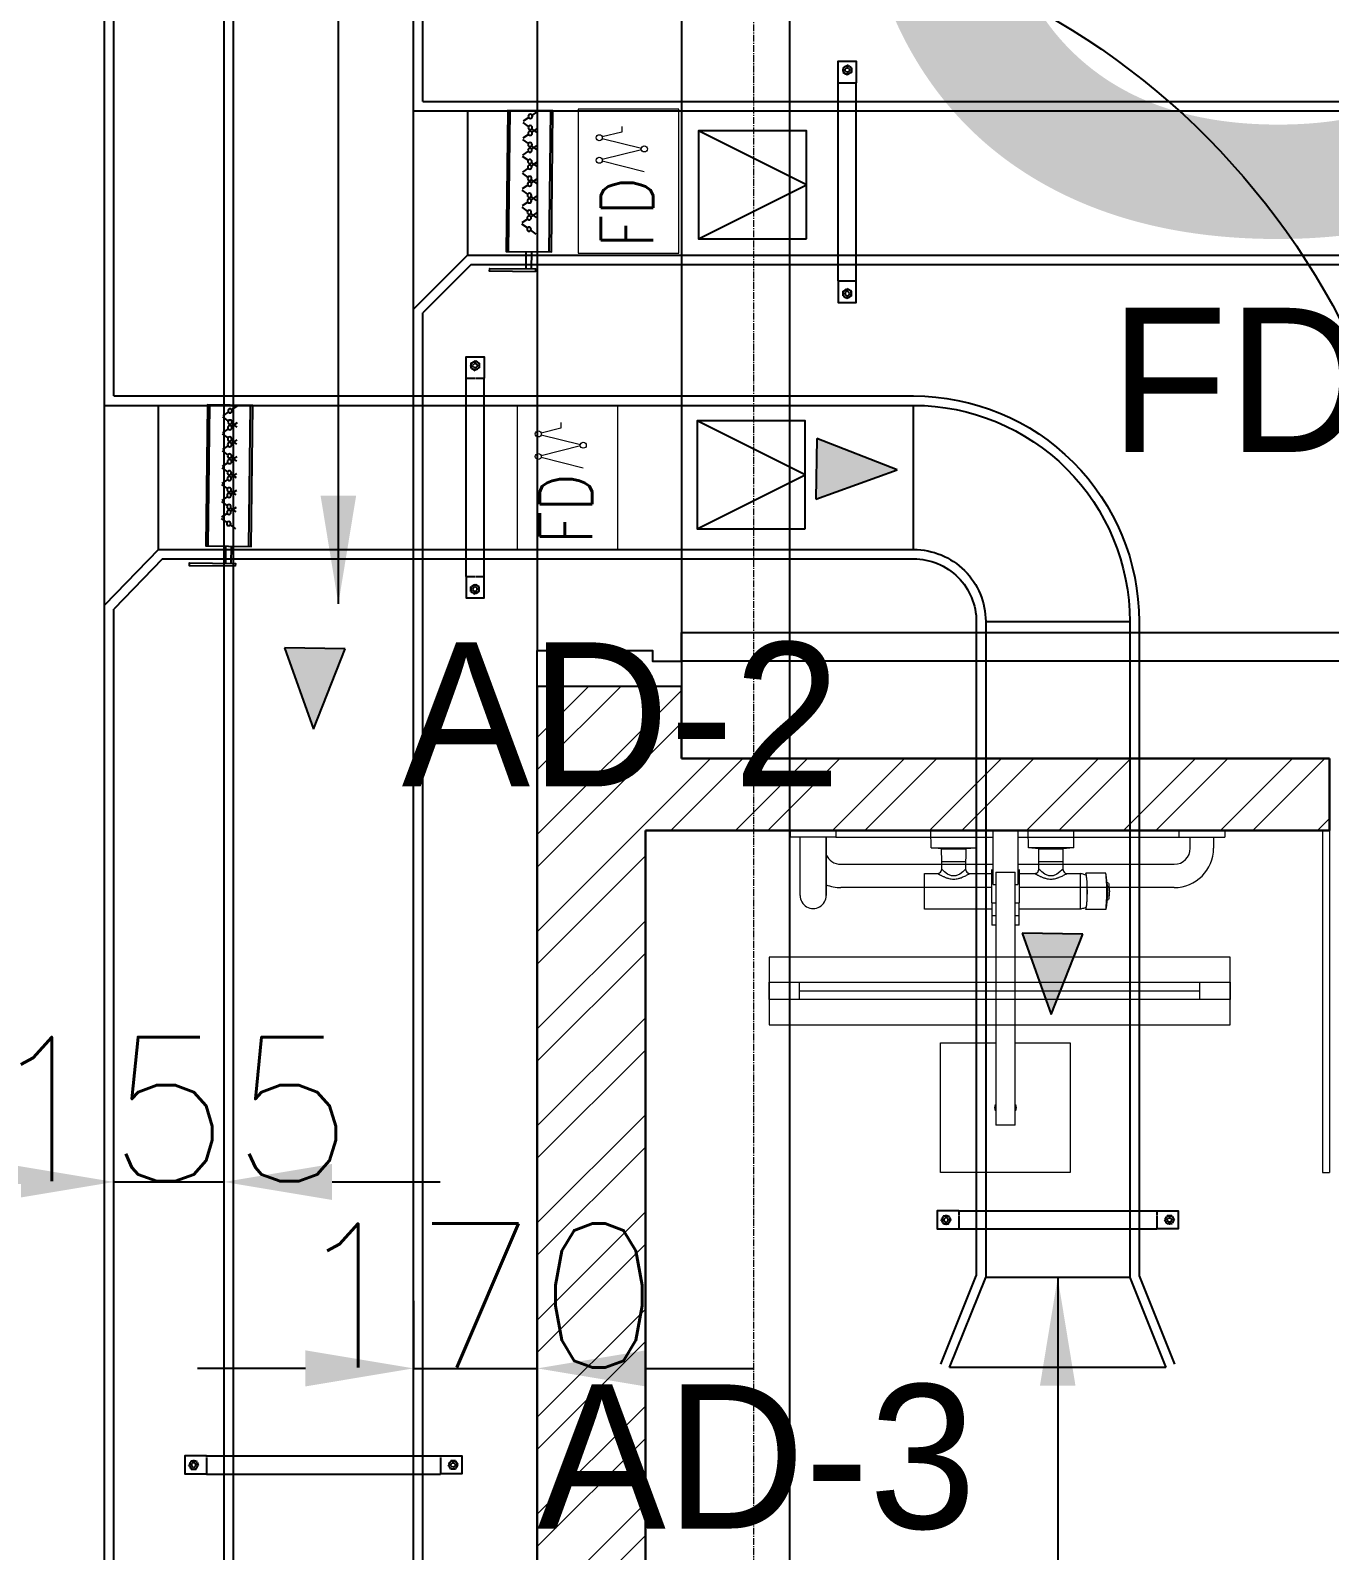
# Model space of a CAD drawing. Header units: millimetres. Extents: x -9226 to 166212, y -13 to 97274.
# Drawn here: x 38946 to 40750, y 63981 to 66090 of the extents above; entities that cross this region are included whole.
import ezdxf
from ezdxf.enums import TextEntityAlignment as Align

# ---------------------------------------------------------------- set-up
doc = ezdxf.new("R2010")
doc.units = ezdxf.units.MM
doc.linetypes.add('23491-A-XR-GRID$0$23288-XR-Unit GRIDS$0$CENTER2', pattern=[28.575, 19.05, -3.175, 3.175, -3.175])
doc.linetypes.add('HIDDEN', pattern=[9.525, 6.35, -3.175])
doc.layers.get('0').update_dxf_attribs({"color": 8})
doc.layers.get('Defpoints').update_dxf_attribs({"color": 8})
for name, color, linetype in [('-EAD', 30, 'Continuous'), ('1.INS', 8, 'Continuous'), ('1.support 2', 7, 'Continuous'), ('23491-GN-XR-PLOT LIMIT$0$RETAIL', 8, 'Continuous'), ('23491-XR-AR-2ND FLOOR PLAN$0$23491-XR-AR-TYP-FLOOR$0$A-ELC-DP', 8, 'Continuous'), ('23491-XR-AR-2ND FLOOR PLAN$0$23491-XR-AR-TYP-FLOOR$0$A-ELC-DP @ 2000', 8, 'Continuous'), ('DIM2', 7, 'Continuous'), ('EAD', 30, 'Continuous'), ('ETA-AC-SUPPORT', 25, 'Continuous'), ('FAD', 3, 'Continuous'), ('IZ-AC-VCD', 4, 'Continuous'), ('LETER LINE', 7, 'Continuous'), ('VCD SHE', 7, 'Continuous')]:
    doc.layers.add(name, color=color, linetype=linetype)
for name, color, linetype, lineweight in [('1.XREF', 8, 'Continuous', 9), ('23491-A-XR-GRID$0$G-ANNO-GRID', 8, '23491-A-XR-GRID$0$23288-XR-Unit GRIDS$0$CENTER2', 0), ('23491-XR-AR-2ND FLOOR PLAN$0$23491-XR-AR-2ND FLOOR PLAN$0$A-WALL', 8, 'Continuous', 30), ('23491-XR-AR-2ND FLOOR PLAN$0$23491-XR-AR-TYP-FLOOR$0$A-Glaz-Sill', 8, 'Continuous', 5), ('23491-XR-AR-2ND FLOOR PLAN$0$A-FIXT-TOIT-PLAN', 8, 'Continuous', 20), ('23491-XR-AR-2ND FLOOR PLAN$0$A-WALL', 8, 'Continuous', 30), ('23491-XR-AR-2ND FLOOR PLAN$0$A-WALL-CAVI', 8, 'Continuous', 15), ('23491-XR-AR-2ND FLOOR PLAN$0$A-WALL-PATT', 8, 'Continuous', 5), ('23491-XR-AR-2ND FLOOR PLAN$0$Zone-6_30May22$0$TYP$0$2B+G+19+R Typical Floor$0$A-DOOR', 8, 'Continuous', 25), ('A-ANNO-DIMS', 8, 'Continuous', 9), ('HVAC-VOL-SPD-S01-M-01-0400 R-01$0$HVAC-VOL-SPD-S01-M-01-0400 R-01$0$000-VL-M-FD', 20, 'Continuous', 20)]:
    doc.layers.add(name, color=color, linetype=linetype, lineweight=lineweight)
doc.styles.add('23491-XR-AR-2ND FLOOR PLAN$0$23491-XR-AR-TYP-FLOOR$0$SDC-TEXT-ARB', font='sdc-arb.shx')
doc.styles.add('HVAC-VOL-SPD-S01-M-01-0400 R-01$0$HVAC-VOL-SPD-S01-M-01-0400 R-01$0$ROMANS', font='romans.shx', dxfattribs={"width": 0.75})
doc.styles.add('ROMANS', font='isocp.shx', dxfattribs={"width": 0.8})
doc.styles.add('SDC-TEXT-ARB', font='sdc-arb.shx', dxfattribs={"height": 0.5})
doc.styles.get("Standard").update_dxf_attribs({"font": 'romans.shx', "height": 200})
doc.dimstyles.new('ISO-25', dxfattribs={"dimtxt": 200, "dimasz": 150, "dimexe": 1.25, "dimexo": 0.625, "dimgap": 1, "dimtad": 1, "dimtoh": 1, "dimdec": 0, "dimrnd": 5, "dimtxsty": 'Standard', "dimcen": 2.5, "dimclrd": 256, "dimclre": 256, "dimclrt": 7, "dimadec": 0, "dimazin": 0, "dimtfac": 1, "dimtdec": 0, "dimtix": 1, "dimtmove": 2, "dimatfit": 3, "dimfxl": 1, "dimarcsym": 1})
doc.dimstyles.new('JSE', dxfattribs={"dimtxt": 50, "dimasz": 150, "dimexe": 0.18, "dimexo": 0.0625, "dimgap": 50, "dimtad": 0, "dimdec": 0, "dimrnd": 5, "dimzin": 0, "dimdsep": 46, "dimtxsty": 'ROMANS', "dimcen": 0.09, "dimclrd": 7, "dimclre": 7, "dimclrt": 7, "dimadec": 0, "dimazin": 0, "dimtfac": 1, "dimtdec": 0, "dimtofl": 0, "dimtmove": 0, "dimatfit": 3, "dimfxl": 1, "dimtolj": 1, "dimtzin": 0, "dimarcsym": 1})

# ---------------------------------------------------------------- blocks, each defined once
blk = doc.blocks.new('*U536')
at = {"layer": '23491-XR-AR-2ND FLOOR PLAN$0$Zone-6_30May22$0$TYP$0$2B+G+19+R Typical Floor$0$A-DOOR', "color": 8}
for p, q in [((1.065, 0), (0.035, 0)), ((1.05, -0.2), (0.05, -0.2))]:
    blk.add_line(p, q, dxfattribs=at)
blk.add_lwpolyline([(0.075, 0), (0.075, 1.0292), (0.035, 1.0292), (0.035, 0)], close=True, dxfattribs=at)
for points in [[(0.035, 0), (0, 0), (0, -0.2), (0.05, -0.2), (0.05, -0.04), (0.035, -0.04), (0.035, 0)], [(1.065, 0), (1.1, 0), (1.1, -0.2), (1.05, -0.2), (1.05, -0.04), (1.065, -0.04), (1.065, 0)]]:
    blk.add_lwpolyline(points, dxfattribs=at)
blk.add_arc((0.035, 0), 1.03, 0, 87.7744, dxfattribs=at)
blk = doc.blocks.new('*U722')
at = {"layer": '23491-XR-AR-2ND FLOOR PLAN$0$23491-XR-AR-TYP-FLOOR$0$A-ELC-DP @ 2000', "color": 8, "lineweight": 25, "insert": (129.2, 99.7), "char_height": 1442.988, "attachment_point": 1, "style": '23491-XR-AR-2ND FLOOR PLAN$0$23491-XR-AR-TYP-FLOOR$0$SDC-TEXT-ARB'}
blk.add_mtext_dynamic_manual_height_columns('{\\fArial|b0|i0|c0|p34;ONU}', width=1442.988, gutter_width=7214.9, heights=[0], dxfattribs=at)
blk = doc.blocks.new('23491-XR-AR-2ND FLOOR PLAN$0$23491-XR-AR-TYP-FLOOR$0$A$C81039be2')
at = {"layer": '23491-XR-AR-2ND FLOOR PLAN$0$23491-XR-AR-TYP-FLOOR$0$A-ELC-DP'}
blk.add_blockref('*U722', (0, 0), dxfattribs=at)
blk = doc.blocks.new('23491-XR-AR-2ND FLOOR PLAN$0$23261-XR-AR-TO-A-FF$0$AAA')
at = {"color": 8, "linetype": 'ByBlock'}
for p, q in [((19517.5, 6924.5), (19697.5, 6924.5)), ((19517.5, 6744.5), (19517.5, 6924.5)), ((19697.5, 6924.5), (19697.5, 6744.5)), ((19594, 6858.6), (19594, 6777.6)), ((19594, 6858.6), (19621, 6858.6)), ((19621, 6777.6), (19621, 6858.6)), ((19594, 6777.6), (19594, 6507.6)), ((19621, 6507.6), (19621, 6777.6)), ((19594, 6744.5), (19517.5, 6744.5)), ((19697.5, 6744.5), (19621, 6744.5)), ((19588.6, 6581.5), (19588.6, 6568.4)), ((19588.6, 6581.5), (19594, 6581.5)), ((19621, 6581.5), (19626.4, 6581.5)), ((19626.4, 6568.4), (19626.4, 6581.5)), ((19588.6, 6568.4), (19588.6, 6550.4)), ((19588.6, 6568.4), (19594, 6568.4)), ((19621, 6568.4), (19626.4, 6568.4)), ((19626.4, 6550.4), (19626.4, 6568.4)), ((19594, 6550.4), (19588.6, 6550.4)), ((19588.6, 6504), (19588.6, 6550.4)), ((19626.4, 6550.4), (19621, 6550.4)), ((19626.4, 6550.4), (19626.4, 6504)), ((19856.5, 6459), (19856.5, 6540)), ((19856.5, 6540), (19856.5, 6459)), ((19892.7, 6540), (19892.7, 6459)), ((19892.7, 6540), (19892.7, 6459)), ((19373.4, 6529.2), (19588.6, 6529.2)), ((19594, 6524.8), (19590.4, 6524.8)), ((19590.4, 6450), (19590.4, 6524.8)), ((19624.6, 6524.8), (19621, 6524.8)), ((19624.6, 6524.8), (19624.6, 6450)), ((19626.4, 6529.2), (19836, 6529.2)), ((19588.6, 6509.4), (19564.1, 6509.4)), ((19567, 6509.4), (19566.4, 6509.4)), ((19621, 6507.6), (19594, 6507.6)), ((19590.4, 6496.8), (19373.4, 6496.8)), ((19836, 6496.8), (19624.6, 6496.8)), ((19303.2, 6450), (19303.2, 6459)), ((19590.4, 6459), (19303.2, 6459)), ((19318.5, 6459), (19318.5, 6474.3)), ((19350.9, 6474.3), (19350.9, 6459)), ((19366.2, 6459), (19366.2, 6450)), ((19843.2, 6459), (19624.6, 6459)), ((19648, 6450), (19648.2, 6474.2)), ((19843.2, 6450), (19843.2, 6459)), ((19843.2, 6459), (19856.5, 6459)), ((19843.2, 6450), (19843.2, 6459)), ((19843.2, 6459), (19906.2, 6459)), ((19892.7, 6459), (19906.2, 6459)), ((19906.2, 6459), (19906.2, 6450)), ((19906.2, 6459), (19906.2, 6450)), ((19590.4, 6450), (19624.6, 6450)), ((19906.2, 6450), (19843.2, 6450)), ((19906.2, 6450), (19843.2, 6450))]:
    blk.add_line(p, q, dxfattribs=at)
at = {"color": 8, "linetype": 'ByBlock', "flags": 128}
for points in [[(19466.5, 6545.7), (19465.5, 6545.6), (19464.5, 6545.5)], [(19466.3, 6544.5), (19466.3, 6544.5), (19466.3, 6545), (19467.9, 6557.1), (19468, 6558.5), (19468.1, 6559.4), (19496, 6559.4)], [(19504, 6558.7), (19502.6, 6558.5), (19501.3, 6558.2), (19499.9, 6557.9), (19498.6, 6557.5), (19497.3, 6557), (19496.1, 6556.6), (19496, 6556.5), (19496, 6559.4), (19495, 6556), (19494.3, 6546.8), (19494, 6534.2), (19494.3, 6521.6), (19495, 6512.3), (19496, 6509)], [(19527.8, 6503.6), (19527.6, 6505.1), (19527, 6506.5), (19526.1, 6507.7), (19524.9, 6508.6), (19522.6, 6509.4), (19522, 6509.4), (19504, 6509.4), (19504, 6558.9), (19588.6, 6558.9)], [(19626.4, 6558.9), (19720, 6558.9), (19720, 6509.4), (19702, 6509.4), (19701.3, 6509.4), (19699, 6508.6), (19697.8, 6507.7), (19696.9, 6506.5), (19696.3, 6505.1), (19696.1, 6503.6)], [(19464.5, 6522.8), (19465.5, 6522.7), (19466.5, 6522.6)], [(19466.3, 6523.8), (19466.3, 6523.7), (19466.4, 6522.8), (19466.7, 6520.3), (19467.4, 6515), (19467.8, 6511.5), (19468, 6510.1), (19468.1, 6509), (19468.1, 6509), (19496, 6509), (19496, 6511.8), (19497.2, 6511.3), (19498.5, 6510.9), (19499.8, 6510.5), (19501.2, 6510.2), (19502.5, 6509.9), (19503.9, 6509.7), (19504, 6509.6)], [(19513, 6450), (19513.2, 6474.2), (19527.7, 6475.2), (19527.9, 6503.7), (19528.9, 6504.7), (19531.9, 6507.3), (19536, 6510.5), (19541.4, 6513), (19547.5, 6513), (19552.9, 6510.5), (19557.1, 6507.3), (19560, 6504.7), (19561.1, 6503.6), (19561.3, 6475.2), (19561.4, 6475.2), (19575.7, 6474.2), (19576, 6450)], [(19565.4, 6509.2), (19564, 6508.6), (19562.8, 6507.7), (19561.9, 6506.5), (19561.3, 6505.1), (19561.1, 6503.6)], [(19662.8, 6503.6), (19662.6, 6505.1), (19662, 6506.5), (19661.1, 6507.7), (19659.9, 6508.6), (19657.6, 6509.4), (19657, 6509.4), (19626.4, 6509.4)], [(19710.7, 6474.2), (19648.2, 6474.2), (19648.3, 6474.3), (19662.7, 6475.2), (19662.9, 6503.7), (19663.9, 6504.7), (19666.9, 6507.3), (19671, 6510.5), (19676.4, 6513), (19682.5, 6513), (19687.9, 6510.5), (19692.1, 6507.3), (19695, 6504.7), (19696.1, 6503.6), (19696.1, 6493.2), (19696.3, 6475.2), (19696.4, 6475.2), (19710.7, 6474.2), (19711, 6450)], [(19527.8, 6493.2), (19544.5, 6493.2), (19561.1, 6493.2)], [(19662.8, 6493.2), (19679.5, 6493.2), (19696.1, 6493.2)], [(19513.3, 6474.3), (19513.2, 6474.2), (19575.7, 6474.2)], [(19561, 6475.2), (19544.5, 6475.2), (19527.9, 6475.2)], [(19696.3, 6475.2), (19679.5, 6475.2), (19662.7, 6475.2)]]:
    blk.add_lwpolyline(points, dxfattribs=at)
at = {"color": 8, "linetype": 'ByBlock'}
for centre, radius, start, end in [((19607.5, 6834.5), 15.1, 163.2751, 180), ((19607.5, 6834.5), 15.1, 0, 16.7249), ((19607.5, 6834.5), 15.1, 180, 196.7249), ((19607.5, 6834.5), 15.1, 343.2751, 0), ((19874.6, 6540), 18.1, 360, 180), ((19874.6, 6540), 18.1, 360, 180), ((19373.4, 6474.3), 54.9, 90, 180), ((19836, 6474.3), 54.9, 67.793, 90), ((19373.4, 6474.3), 22.5, 90, 180), ((19836, 6474.3), 22.5, 22.7572, 90)]:
    blk.add_arc(centre, radius, start, end, dxfattribs=at)
at = {"color": 8, "linetype": 'ByBlock', "extrusion": (0, 0, -1)}
for start_param, end_param in [(4.712389, 4.717081), (4.707697, 4.712389)]:
    blk.add_ellipse((19515.6, 6534.2), major_axis=(0, 52.4), ratio=0.998719, start_param=start_param, end_param=end_param, dxfattribs=at)
at = {"color": 8, "linetype": 'ByBlock'}
for points in [[(19463.3, 6534.4), (19463.3, 6535.3), (19463.4, 6537.2), (19463.6, 6540), (19464, 6542.8), (19464.3, 6544.6), (19464.5, 6545.5)], [(19464.5, 6522.8), (19464.3, 6523.7), (19464, 6525.6), (19463.6, 6528.3), (19463.4, 6531.1), (19463.3, 6533), (19463.3, 6533.9)], [(19465.7, 6527.2), (19465.7, 6527.4), (19465.7, 6527.6), (19465.7, 6527.8)], [(19466.7, 6534.2), (19466.7, 6530), (19466.9, 6521.5), (19467.7, 6513.2), (19468.1, 6509)]]:
    blk.add_open_spline(points, degree=3, dxfattribs=at)
for points, knots in [([(19466.4, 6545.2), (19466.2, 6544.4), (19465.9, 6542.7), (19465.5, 6540), (19465.3, 6537.1), (19465.2, 6535.1), (19465.2, 6534.2)], [0.0424045, 0.0424045, 0.0424045, 0.0424045, 0.25, 0.5, 0.75, 1, 1, 1, 1]), ([(19468.1, 6559.4), (19468, 6558.3), (19467.8, 6556.2), (19467.4, 6552), (19466.9, 6544.7), (19466.7, 6538.4), (19466.7, 6534.2)], [0, 0, 0, 0, 0.125, 0.25, 0.5, 1, 1, 1, 1]), ([(19496, 6511.8), (19495.7, 6512), (19495.4, 6513.2), (19495, 6516.2), (19494.8, 6518.3), (19494.7, 6520.1), (19494.6, 6522), (19494.5, 6524.7), (19494.4, 6528.5), (19494.3, 6532.4), (19494.3, 6535.6), (19494.3, 6538.4), (19494.4, 6541.6), (19494.5, 6545.1), (19494.7, 6548.3), (19494.9, 6551), (19495.1, 6553.3), (19495.5, 6555.6), (19495.8, 6556.4), (19496, 6556.5)], [-1, -1, -1, -1, -0.861111, -0.791667, -0.756944, -0.722222, -0.6875, -0.652778, -0.583333, -0.513889, -0.479167, -0.444444, -0.388889, -0.333333, -0.277778, -0.222222, -0.166667, -0.111111, 0, 0, 0, 0]), ([(19465.2, 6534.2), (19465.2, 6533.2), (19465.3, 6531.3), (19465.5, 6528.4), (19465.9, 6525.6), (19466.2, 6523.9), (19466.4, 6523.1)], [0, 0, 0, 0, 0.25, 0.5, 0.75, 0.9575954, 0.9575954, 0.9575954, 0.9575954]), ([(19534.1, 6515.4), (19533.3, 6515.1), (19531.5, 6514.3), (19528.8, 6513.1), (19526.7, 6512.1), (19524.8, 6511), (19523.4, 6510.3), (19522.5, 6509.8), (19521.9, 6509.5), (19521.9, 6509.4), (19522, 6509.4)], [0.6680269, 0.6680269, 0.6680269, 0.6680269, 0.7083333, 0.75, 0.7916667, 0.8333333, 0.875, 0.9166667, 0.9583333, 0.9999877, 0.9999877, 0.9999877, 0.9999877]), ([(19554.7, 6515.4), (19554.1, 6515.6), (19553, 6516), (19550.6, 6516.7), (19547.7, 6517.3), (19544.5, 6517.5), (19541.2, 6517.3), (19538.3, 6516.7), (19536, 6516), (19534.8, 6515.6), (19534.2, 6515.4)], [0.3333333, 0.3333333, 0.3333333, 0.3333333, 0.3611111, 0.3888889, 0.4444444, 0.5, 0.5555556, 0.6111111, 0.6388889, 0.6666667, 0.6666667, 0.6666667, 0.6666667]), ([(19567, 6509.4), (19567, 6509.4), (19566.9, 6509.5), (19566.4, 6509.8), (19565.8, 6510.1), (19565, 6510.5), (19564, 6511.1), (19562.9, 6511.7), (19561.5, 6512.4), (19560, 6513.2), (19558.3, 6513.9), (19556.5, 6514.7), (19555.4, 6515.2), (19554.8, 6515.4)], [0.0000145, 0.0000145, 0.0000145, 0.0000145, 0.0555556, 0.0833333, 0.1111111, 0.1388889, 0.1666667, 0.1944444, 0.2222222, 0.25, 0.2777778, 0.3055556, 0.3311596, 0.3311596, 0.3311596, 0.3311596]), ([(19669.1, 6515.4), (19668.3, 6515.1), (19666.5, 6514.3), (19663.8, 6513.1), (19661.7, 6512.1), (19659.8, 6511), (19658.4, 6510.3), (19657.5, 6509.8), (19656.9, 6509.5), (19656.9, 6509.4), (19657, 6509.4)], [0.6680252, 0.6680252, 0.6680252, 0.6680252, 0.7083333, 0.75, 0.7916667, 0.8333333, 0.875, 0.9166667, 0.9583333, 0.9999855, 0.9999855, 0.9999855, 0.9999855]), ([(19689.7, 6515.4), (19689.1, 6515.6), (19688, 6516), (19685.6, 6516.7), (19682.7, 6517.3), (19679.5, 6517.5), (19676.2, 6517.3), (19673.3, 6516.7), (19671, 6516), (19669.8, 6515.6), (19669.2, 6515.4)], [0.3333333, 0.3333333, 0.3333333, 0.3333333, 0.3611111, 0.3888889, 0.4444444, 0.5, 0.5555556, 0.6111111, 0.6388889, 0.6666667, 0.6666667, 0.6666667, 0.6666667]), ([(19702, 6509.4), (19702, 6509.4), (19701.9, 6509.5), (19701.4, 6509.8), (19700.8, 6510.1), (19700, 6510.5), (19699, 6511.1), (19697.9, 6511.7), (19696.5, 6512.4), (19695, 6513.2), (19693.3, 6513.9), (19691.5, 6514.7), (19690.4, 6515.2), (19689.8, 6515.4)], [0.0000123, 0.0000123, 0.0000123, 0.0000123, 0.0555556, 0.0833333, 0.1111111, 0.1388889, 0.1666667, 0.1944444, 0.2222222, 0.25, 0.2777778, 0.3055556, 0.3311561, 0.3311561, 0.3311561, 0.3311561])]:
    blk.add_open_spline(points, degree=3, knots=knots, dxfattribs=at)
blk = doc.blocks.new('23491-XR-AR-2ND FLOOR PLAN$0$23261-XR-AR-TO-A-FF$0$Slim Fr Drain Vitra')
at = {"color": 8}
for p, q in [((42, -12), (42, 12)), ((42, 0), (598, 0)), ((598, -12), (598, 12))]:
    blk.add_line(p, q, dxfattribs=at)
for points in [[(0, -47), (640, -47), (640, 47), (0, 47)], [(0, 12), (640, 12), (640, -12), (0, -12)]]:
    blk.add_lwpolyline(points, close=True, dxfattribs=at)
blk = doc.blocks.new('23491-GN-XR-PLOT LIMIT')
at = {"layer": '23491-GN-XR-PLOT LIMIT$0$RETAIL', "color": 8}
blk.add_lwpolyline([(48271.7, 23525.6), (50500, 25555.4), (50500, 80172.6), (48692.6, 81480), (5000, 81480), (5000, 71480), (40000, 71480), (40000, 32256.2, 0.000401), (5000, 26236.7), (5000, 16088.4, -0.000496)], format="xyb", close=True, dxfattribs=at)
blk = doc.blocks.new('23491-XR-AR-2ND FLOOR PLAN')
at = {"layer": '23491-XR-AR-2ND FLOOR PLAN$0$A-WALL-PATT'}
h = blk.add_hatch(dxfattribs=at)
h.set_pattern_fill('ANSI32', color=8, scale=10)
h.paths.add_polyline_path([(40650, 63730), (40650, 63079.4), (44475, 63080), (47200, 63080), (47200, 63280), (42400, 63280), (42400, 65080), (43000, 65080), (41550, 65080), (41550, 64980), (42250, 64980), (42250, 63280), (40750, 63280), (40750, 63830), (39800, 63830), (39800, 64980), (40750, 64980), (40750, 65080), (39850, 65080), (39850, 65180), (39650, 65180), (39650, 59080), (39849.9, 59080), (39850, 59430), (41348.6, 59430), (41348.6, 59180), (41549.7, 59180), (41549.7, 59280), (41448.6, 59280), (41448.6, 59530), (39750, 59530.1), (39750, 60930), (39800, 61080), (39800, 62130), (39750, 62230), (39750, 63730)])
at = {"layer": '23491-XR-AR-2ND FLOOR PLAN$0$23491-XR-AR-2ND FLOOR PLAN$0$A-WALL', "color": 8}
blk.add_line((39800, 64980), (39800, 63830), dxfattribs=at)
at = {"layer": '23491-XR-AR-2ND FLOOR PLAN$0$A-FIXT-TOIT-PLAN', "color": 8}
for p, q in [((40740, 64980), (40740, 64505.5)), ((40750, 64980), (40750, 64505.5)), ((40740, 64505.5), (40750, 64505.5))]:
    blk.add_line(p, q, dxfattribs=at)
at = {"layer": '23491-XR-AR-2ND FLOOR PLAN$0$A-WALL', "color": 8}
for p, q in [((39650, 65180), (39650, 63180)), ((39850, 65080), (39850, 65180)), ((40750, 65080), (39850, 65080)), ((40750, 64980), (40750, 65080)), ((39800, 64980), (40750, 64980))]:
    blk.add_line(p, q, dxfattribs=at)
at = {"layer": '23491-XR-AR-2ND FLOOR PLAN$0$23491-XR-AR-TYP-FLOOR$0$A-Glaz-Sill', "color": 8, "lineweight": 25, "xscale": -1, "rotation": 359.9773642804463}
blk.add_blockref('23491-XR-AR-2ND FLOOR PLAN$0$23491-XR-AR-TYP-FLOOR$0$A$C81039be2', (44550, 67163.1, 0), dxfattribs=at)
at = {"layer": '23491-XR-AR-2ND FLOOR PLAN$0$A-FIXT-TOIT-PLAN', "color": 8, "rotation": 180}
blk.add_blockref('23491-XR-AR-2ND FLOOR PLAN$0$23261-XR-AR-TO-A-FF$0$AAA', (59907.5, 71430), dxfattribs=at)
at = {"layer": '23491-XR-AR-2ND FLOOR PLAN$0$A-FIXT-TOIT-PLAN', "color": 8}
blk.add_blockref('23491-XR-AR-2ND FLOOR PLAN$0$23261-XR-AR-TO-A-FF$0$Slim Fr Drain Vitra', (39971.9, 64757.4), dxfattribs=at)
at = {"layer": '23491-XR-AR-2ND FLOOR PLAN$0$A-WALL-CAVI', "color": 8}
blk.add_blockref('23491-GN-XR-PLOT LIMIT', (0, 0), dxfattribs=at)
at = {"layer": '23491-XR-AR-2ND FLOOR PLAN$0$Zone-6_30May22$0$TYP$0$2B+G+19+R Typical Floor$0$A-DOOR', "color": 8, "xscale": -999.9999999999973, "yscale": 999.9999999999973, "zscale": 999.9999999999973, "rotation": 270}
blk.add_blockref('*U536', (39850, 65180), dxfattribs=at)
blk = doc.blocks.new('23491-A-XR-GRID')
at = {"layer": '23491-A-XR-GRID$0$G-ANNO-GRID', "color": 8, "ltscale": 0.5}
blk.add_line((39950, 96273.8), (39950, 35026.5), dxfattribs=at)
blk = doc.blocks.new('XREF')
at = {"layer": 'A-ANNO-DIMS', "color": 8}
blk.add_blockref('23491-XR-AR-2ND FLOOR PLAN', (0, 0), dxfattribs=at)
blk.add_blockref('23491-A-XR-GRID', (0, 0))
blk = doc.blocks.new('*U299')
at = {"layer": 'IZ-AC-VCD', "color": 5, "extrusion": (0, 0, -1)}
for p, q in [((41.5, 467.5), (41.5, 416.7)), ((58.5, 416.7), (58.5, 467.5))]:
    blk.add_line(p, q, dxfattribs=at)
at = {"layer": 'IZ-AC-VCD', "color": 5}
for p, q in [((-10, 416.7), (-10, 0)), ((110, 416.7), (110, 0))]:
    blk.add_line(p, q, dxfattribs=at)
for points in [[(29.2, 475.9), (165.1, 475.9), (165.1, 467.5), (29.2, 467.5)], [(-16.7, 0), (116.7, 0), (116.7, 416.7), (-16.7, 416.7)]]:
    blk.add_lwpolyline(points, close=True, dxfattribs=at)
at = {"layer": 'IZ-AC-VCD', "color": 7, "extrusion": (0, 0, -1)}
for points in [[(-28.6, 364.9), (-45.1, 353.4)], [(-28.6, 314.9), (-45.1, 303.4)], [(-54.9, 346.6), (-71.4, 335.1)], [(-54.9, 320.1), (-71.4, 331.5)], [(-28.6, 301.8), (-45.1, 313.2)], [(-54.9, 296.6), (-71.4, 285.1)], [(-54.9, 270.1), (-71.4, 281.5)], [(-28.6, 264.9), (-45.1, 253.4)], [(-28.6, 251.8), (-45.1, 263.2)], [(-54.9, 246.6), (-71.4, 235.1)], [(-54.9, 220.1), (-71.4, 231.5)], [(-28.6, 214.9), (-45.1, 203.4)], [(-28.6, 201.8), (-45.1, 213.2)], [(-54.9, 196.6), (-71.4, 185.1)], [(-54.9, 170.1), (-71.4, 181.5)], [(-28.6, 164.9), (-45.1, 153.4)], [(-28.6, 151.8), (-45.1, 163.2)], [(-54.9, 146.6), (-71.4, 135.1)], [(-28.6, 114.9), (-45.1, 103.4)], [(-28.6, 101.8), (-45.1, 113.2)], [(-54.9, 120.1), (-71.4, 131.5)], [(-54.9, 96.6), (-71.4, 85.1)], [(-28.6, 64.9), (-45.1, 53.4)], [(-28.6, 51.8), (-45.1, 63.2)], [(-54.9, 70.1), (-71.4, 81.5)], [(-54.9, 46.6), (-71.4, 35.1)], [(-28.6, 1.8), (-45.1, 13.2)], [(-54.9, 20.1), (-71.4, 31.5)]]:
    blk.add_lwpolyline(points, dxfattribs=at)
for centre in [(-50, 350), (-50, 316.7), (-50, 300), (-50, 266.7), (-50, 250), (-50, 216.7), (-50, 200), (-50, 166.7), (-50, 150), (-50, 116.7), (-50, 100), (-50, 66.7), (-50, 50), (-50, 16.7)]:
    blk.add_circle(centre, 6, dxfattribs=at)
blk = doc.blocks.new('*U542')
at = {"layer": 'IZ-AC-VCD', "color": 5, "extrusion": (0, 0, -1)}
for p, q in [((41.5, 467.5), (41.5, 416.7)), ((58.5, 416.7), (58.5, 467.5))]:
    blk.add_line(p, q, dxfattribs=at)
at = {"layer": 'IZ-AC-VCD', "color": 5}
for p, q in [((-10, 416.7), (-10, 0)), ((110, 416.7), (110, 0))]:
    blk.add_line(p, q, dxfattribs=at)
for points in [[(29.2, 475.9), (165.1, 475.9), (165.1, 467.5), (29.2, 467.5)], [(-16.7, 0), (116.7, 0), (116.7, 416.7), (-16.7, 416.7)]]:
    blk.add_lwpolyline(points, close=True, dxfattribs=at)
at = {"layer": 'IZ-AC-VCD', "color": 7, "extrusion": (0, 0, -1)}
for points in [[(-28.6, 364.9), (-45.1, 353.4)], [(-28.6, 314.9), (-45.1, 303.4)], [(-54.9, 346.6), (-71.4, 335.1)], [(-54.9, 320.1), (-71.4, 331.5)], [(-28.6, 301.8), (-45.1, 313.2)], [(-54.9, 296.6), (-71.4, 285.1)], [(-54.9, 270.1), (-71.4, 281.5)], [(-28.6, 264.9), (-45.1, 253.4)], [(-28.6, 251.8), (-45.1, 263.2)], [(-54.9, 246.6), (-71.4, 235.1)], [(-54.9, 220.1), (-71.4, 231.5)], [(-28.6, 214.9), (-45.1, 203.4)], [(-28.6, 201.8), (-45.1, 213.2)], [(-54.9, 196.6), (-71.4, 185.1)], [(-54.9, 170.1), (-71.4, 181.5)], [(-28.6, 164.9), (-45.1, 153.4)], [(-28.6, 151.8), (-45.1, 163.2)], [(-54.9, 146.6), (-71.4, 135.1)], [(-28.6, 114.9), (-45.1, 103.4)], [(-28.6, 101.8), (-45.1, 113.2)], [(-54.9, 120.1), (-71.4, 131.5)], [(-54.9, 96.6), (-71.4, 85.1)], [(-28.6, 64.9), (-45.1, 53.4)], [(-28.6, 51.8), (-45.1, 63.2)], [(-54.9, 70.1), (-71.4, 81.5)], [(-54.9, 46.6), (-71.4, 35.1)], [(-28.6, 1.8), (-45.1, 13.2)], [(-54.9, 20.1), (-71.4, 31.5)]]:
    blk.add_lwpolyline(points, dxfattribs=at)
for centre in [(-50, 350), (-50, 316.7), (-50, 300), (-50, 266.7), (-50, 250), (-50, 216.7), (-50, 200), (-50, 166.7), (-50, 150), (-50, 116.7), (-50, 100), (-50, 66.7), (-50, 50), (-50, 16.7)]:
    blk.add_circle(centre, 6, dxfattribs=at)
blk = doc.blocks.new('*U547')
at = {"layer": 'HVAC-VOL-SPD-S01-M-01-0400 R-01$0$HVAC-VOL-SPD-S01-M-01-0400 R-01$0$000-VL-M-FD'}
for p, q in [((228, 106.6), (213.4, 48.1)), ((243.7, 52.1), (230.1, 106.6)), ((259.3, 106.6), (245.7, 52.1)), ((268.2, 79.4), (261.3, 106.6)), ((276, 79.4), (268.2, 79.4))]:
    blk.add_line(p, q, dxfattribs=at)
blk.add_lwpolyline([(100, 140), (100, 0), (300, 0), (300, 140)], close=True, dxfattribs=at)
for centre in [(229, 110.7), (260.3, 110.7), (244.7, 48.1)]:
    blk.add_circle(centre, 4.17, dxfattribs=at)
at = {"layer": 'HVAC-VOL-SPD-S01-M-01-0400 R-01$0$HVAC-VOL-SPD-S01-M-01-0400 R-01$0$000-VL-M-FD', "style": 'HVAC-VOL-SPD-S01-M-01-0400 R-01$0$HVAC-VOL-SPD-S01-M-01-0400 R-01$0$ROMANS', "width": 0.8}
blk.add_text('FD', height=72.53, rotation=360, dxfattribs=at).set_placement((108.1, 72.2), align=Align.MIDDLE_LEFT)
blk = doc.blocks.new('HVAC-VOL-SPD-S01-M-01-0400 R-01$0$HVAC-VOL-SPD-S01-M-01-0400 R-01$0$A$C2F9C6816')
blk.add_hatch(color=256).paths.add_polyline_path([(-198.8, -78.6), (-398.8, -153.6), (-198.8, -228.6)])
for p, q in [((-198.8, -78.6), (-398.8, -153.6)), ((-198.8, -228.6), (-198.8, -78.6)), ((-398.8, -153.6), (-198.8, -228.6))]:
    blk.add_line(p, q)
blk = doc.blocks.new('t')
at = {"layer": 'ETA-AC-SUPPORT', "color": 7, "linetype": 'HIDDEN', "ltscale": 0.3, "extrusion": (2.40653e-07, 5.25136e-08, 1)}
for p, q in [((4429.3, -9484.4, 0), (4379.3, -9484.4, 0)), ((4392.9, -9513, 0), (4404.3, -9506.4, 0)), ((4392.9, -9526.2, 0), (4392.9, -9513, 0)), ((4415.8, -9513, 0), (4404.3, -9506.4, 0)), ((4415.8, -9526.2, 0), (4415.8, -9513, 0)), ((4392.9, -9526.2, 0), (4404.3, -9532.9, 0)), ((4415.8, -9526.2, 0), (4404.3, -9532.9, 0))]:
    blk.add_line(p, q, dxfattribs=at)
at = {"layer": 'ETA-AC-SUPPORT', "color": 7, "linetype": 'Continuous', "ltscale": 0.3, "extrusion": (2.40653e-07, 5.25136e-08, 1), "elevation": 0}
blk.add_lwpolyline([(4429.3, -9484.4), (4429.3, -9543.9), (4379.3, -9543.9), (4379.3, -9484.4)], dxfattribs=at)
at = {"layer": 'ETA-AC-SUPPORT', "color": 7, "linetype": 'HIDDEN', "ltscale": 0.3, "extrusion": (2.40653e-07, 5.25136e-08, 1)}
for radius in [11.5, 6]:
    blk.add_circle((4404.3, -9519.6, 0), radius, dxfattribs=at)
blk = doc.blocks.new('*U555')
at = {"layer": 'ETA-AC-SUPPORT', "color": 7, "linetype": 'Continuous', "ltscale": 0.3, "extrusion": (2.40653e-07, 5.25136e-08, 1)}
for p, q in [((4404.3, -9189.6, 0), (4404.3, -9514.1, 0)), ((4429.3, -9189.6, 0), (4429.3, -9514.1, 0))]:
    blk.add_line(p, q, dxfattribs=at)
at = {"color": 7, "linetype": 'Continuous', "xscale": -0.5, "yscale": 0.5, "zscale": 0.5, "rotation": 180}
blk.add_blockref('t', (2214.7, -13931.8, 0), dxfattribs=at)
at = {"color": 7, "linetype": 'Continuous', "xscale": 0.5, "yscale": 0.5, "zscale": 0.5}
blk.add_blockref('t', (2214.7, -4771.9, 0), dxfattribs=at)
blk = doc.blocks.new('*U549')
at = {"layer": 'ETA-AC-SUPPORT', "color": 7, "linetype": 'Continuous', "ltscale": 0.3, "extrusion": (2.40653e-07, 5.25136e-08, 1)}
for p, q in [((4404.3, -9239.6, 0), (4404.3, -9514.1, 0)), ((4429.3, -9239.6, 0), (4429.3, -9514.1, 0))]:
    blk.add_line(p, q, dxfattribs=at)
at = {"color": 7, "linetype": 'Continuous', "xscale": -0.5, "yscale": 0.5, "zscale": 0.5, "rotation": 180}
blk.add_blockref('t', (2214.7, -13981.8, 0), dxfattribs=at)
at = {"color": 7, "linetype": 'Continuous', "xscale": 0.5, "yscale": 0.5, "zscale": 0.5}
blk.add_blockref('t', (2214.7, -4771.9, 0), dxfattribs=at)
blk = doc.blocks.new('AD-01')
at = {"layer": 'VCD SHE'}
blk.add_lwpolyline([(62669, 57326.1), (62819, 57326.1), (62819, 57476.1), (62669, 57476.1)], close=True, dxfattribs=at)
blk.add_lwpolyline([(62669, 57476.1), (62744, 57326.1), (62819, 57476.1)], dxfattribs=at)
blk = doc.blocks.new('*D355')
at = {"layer": 'Defpoints', "color": 0, "transparency": 16777216}
for p in [(39062.3, 64492.4, 0.1), (39215.1, 64492.4, 0), (39215.1, 64492.4)]:
    blk.add_point(p, dxfattribs=at)
at = {"layer": 'VCD SHE', "lineweight": -2, "transparency": 16777216}
for p, q in [((38912.3, 64492.4), (38762.3, 64492.4)), ((39062.3, 64493), (39062.3, 64493.6)), ((39062.3, 64492.4), (39215.1, 64492.4)), ((39215.1, 64493), (39215.1, 64493.6)), ((39365.1, 64492.4), (39515.1, 64492.4))]:
    blk.add_line(p, q, dxfattribs=at)
at = {"layer": 'VCD SHE', "transparency": 16777216}
for points in [[(38912.3, 64517.4), (38912.3, 64467.4), (39062.3, 64492.4)], [(39365.1, 64517.4), (39365.1, 64467.4), (39215.1, 64492.4)]]:
    blk.add_solid(points, dxfattribs=at)
at = {"layer": 'VCD SHE', "color": 7, "transparency": 16777216, "insert": (39138.7, 64593.4), "char_height": 200, "attachment_point": 5}
blk.add_mtext('155', dxfattribs=at)
blk = doc.blocks.new('*D497')
at = {"layer": 'Defpoints', "color": 0, "transparency": 16777216}
for p in [(39478.1, 64328.2, 0), (39650, 64328.2), (39650, 64233.7)]:
    blk.add_point(p, dxfattribs=at)
at = {"layer": 'DIM2', "lineweight": -2, "transparency": 16777216}
for p, q in [((39478.1, 64327.5), (39478.1, 64232.4)), ((39650, 64327.5), (39650, 64232.4)), ((39328.1, 64233.7), (39178.1, 64233.7)), ((39478.1, 64233.7), (39650, 64233.7)), ((39800, 64233.7), (39950, 64233.7))]:
    blk.add_line(p, q, dxfattribs=at)
at = {"layer": 'DIM2', "transparency": 16777216}
for points in [[(39328.1, 64258.7), (39328.1, 64208.7), (39478.1, 64233.7)], [(39800, 64258.7), (39800, 64208.7), (39650, 64233.7)]]:
    blk.add_solid(points, dxfattribs=at)
at = {"layer": 'DIM2', "color": 7, "transparency": 16777216, "insert": (39564, 64334.7), "char_height": 200, "attachment_point": 5}
blk.add_mtext('170', dxfattribs=at)

msp = doc.modelspace()

# ---------------------------------------------------------------- block references
at = {"layer": '1.XREF'}
msp.add_blockref('XREF', (0, 0), dxfattribs=at)

# ---------------------------------------------------------------- next in the draw order: linework, layer by layer
at = {"layer": '1.INS'}
for points, elevation in [([(39062.3, 65583), (39062.3, 66124.1)], 0.1), ([(39491.1, 65991.6), (39491.1, 66119.6)], 0), ([(39491.1, 65991.6), (39566.1, 65991.6)], 0), ([(39532.1, 65991.6), (41991.4, 65991.6)], 0), ([(39558.4, 65765.6), (39491.1, 65698.2)], 0), ([(39558.4, 65765.6), (41722.5, 65765.6)], 0), ([(39129.8, 65357), (39062.3, 65287.3)], 0), ([(39062.3, 63230), (39062.3, 65287.3)], 0.1), ([(40210.4, 64239.6), (40259.5, 64362.2)], 0), ([(40485.5, 64362.2), (40534.6, 64239.6)], 0)]:
    msp.add_lwpolyline(points, dxfattribs=dict(at, elevation=elevation))
at = {"layer": '1.INS', "elevation": 0}
for points in [[(40122.2, 63401.7), (39628.1, 63401.7, -0.414214), (39215.1, 63814.7), (39215.1, 66119.6)], [(40122.2, 63677.7), (39628.1, 63677.7, -0.414214), (39491.1, 63814.7), (39491.1, 65698.2)], [(39062.3, 65583), (40172.5, 65583, -0.414214), (40485.5, 65270), (40485.5, 64362.2)], [(39129.8, 65357), (40172.5, 65357, -0.414214), (40259.5, 65270), (40259.5, 64362.2)]]:
    msp.add_lwpolyline(points, format="xyb", dxfattribs=at)
at = {"layer": 'EAD', "elevation": 0}
for points in [[(40122.2, 63414.7), (39628.1, 63414.7, -0.414214), (39228.1, 63814.7), (39228.1, 66119.6)], [(40122.2, 63664.7), (39628.1, 63664.7, -0.414214), (39478.1, 63814.7), (39478.1, 66119.6)]]:
    msp.add_lwpolyline(points, format="xyb", dxfattribs=at)
for points in [[(39478.1, 65978.6), (39553.1, 65978.6), (39553.1, 65778.6), (39478.1, 65703.6)], [(39532.1, 65978.6), (41991.4, 65978.6)], [(39553.1, 65778.6), (41991.4, 65778.6)]]:
    msp.add_lwpolyline(points, dxfattribs=at)
at = {"layer": 'FAD'}
for points, elevation in [([(39049.3, 63230), (39049.3, 66124.1)], 0.1), ([(39124.3, 65370), (39124.3, 65570)], 0), ([(40172.5, 65370), (40172.5, 65570)], 0), ([(39124.3, 65370), (39049.3, 65292.6)], 0), ([(40272.5, 65270), (40472.5, 65270)], 0), ([(40222.5, 64234.7), (40272.5, 64359.7)], 0), ([(40472.5, 64359.7), (40272.5, 64359.7)], 0), ([(40472.5, 64359.7), (40522.5, 64234.7)], 0), ([(40522.5, 64234.7), (40222.5, 64234.7)], 0)]:
    msp.add_lwpolyline(points, dxfattribs=dict(at, elevation=elevation))
at = {"layer": 'FAD', "elevation": 0}
for points in [[(39049.3, 65570), (40172.5, 65570, -0.414214), (40472.5, 65270), (40472.5, 64359.7)], [(39124.3, 65370), (40172.5, 65370, -0.414214), (40272.5, 65270), (40272.5, 64359.7)]]:
    msp.add_lwpolyline(points, format="xyb", dxfattribs=at)

# ---------------------------------------------------------------- next in the draw order: block references
at = {"layer": '-EAD', "extrusion": (-6.16134e-06, -3.46539e-05, 1), "xscale": 0.5613210269334022, "yscale": 0.5613210269334022, "zscale": 0.5613210269334022, "rotation": 89.10749125398034}
msp.add_blockref('HVAC-VOL-SPD-S01-M-01-0400 R-01$0$HVAC-VOL-SPD-S01-M-01-0400 R-01$0$A$C2F9C6816', (39256.8, 65345.9, -5.5), dxfattribs=at)
at = {"layer": '1.support 2', "linetype": 'ByBlock', "extrusion": (4.02055e-07, -3.5195e-05, 1), "xscale": 1.001591528757322, "yscale": 1.001591528757322, "zscale": 1.001591528757322, "rotation": 180}
for p in [(44504.2, 56488.4, -2.3), (43987.5, 56078.3, -2.3)]:
    msp.add_blockref('*U549', p, dxfattribs=at)
at = {"layer": '1.support 2', "linetype": 'ByBlock', "extrusion": (-3.5195e-05, -4.02055e-07, 1), "xscale": 1.001591528757322, "yscale": 1.001591528757322, "zscale": 1.001591528757322}
for name, p, rotation in [('*U549', (30980.8, 60015.9, -1.5), 89.99999999918921), ('*U555', (29986.3, 59675.8, -1.4), 89.99999999918924)]:
    msp.add_blockref(name, p, dxfattribs=dict(at, rotation=rotation))
at = {"layer": 'FAD', "color": 3, "extrusion": (3.46539e-05, -6.16134e-06, 1), "xscale": 0.5613210269334024, "yscale": 0.5613210269334024, "zscale": 0.5613210269334024, "rotation": 179.1074912662138}
msp.add_blockref('HVAC-VOL-SPD-S01-M-01-0400 R-01$0$HVAC-VOL-SPD-S01-M-01-0400 R-01$0$A$C2F9C6816', (39924.3, 65397.6, 1), dxfattribs=at)
at = {"layer": 'FAD', "color": 3, "extrusion": (-6.16134e-06, -3.46539e-05, 1), "xscale": 0.5613210269334025, "yscale": 0.5613210269334025, "zscale": 0.5613210269334025, "rotation": 89.10749125398034}
msp.add_blockref('HVAC-VOL-SPD-S01-M-01-0400 R-01$0$HVAC-VOL-SPD-S01-M-01-0400 R-01$0$A$C2F9C6816', (40280.6, 64949.7, -2.5), dxfattribs=at)
at = {"layer": 'IZ-AC-VCD', "extrusion": (-0.000551803, 2.97773e-06, 1), "xscale": 0.46956842311462, "yscale": 0.46956842311462, "zscale": 0.46956842311462, "rotation": 179.3455036083648}
for name, p in [('*U299', (39663.9, 65978.6, -22)), ('*U542', (39247, 65570, -21.7))]:
    msp.add_blockref(name, p, dxfattribs=at)
at = {"layer": 'LETER LINE', "rotation": 90.00005074679684}
for p in [(39846.7, 65681.1, 0), (39762, 65270, 0)]:
    msp.add_blockref('*U547', p, dxfattribs=at)
at = {"layer": 'VCD SHE', "rotation": 90}
for p in [(97350, 3132), (97347.9, 2729.6)]:
    msp.add_blockref('AD-01', p, dxfattribs=at)

# ---------------------------------------------------------------- next in the draw order: texts
at = {"layer": 'VCD SHE', "style": 'SDC-TEXT-ARB'}
for s, p in [('FD-2', (40444.8, 65505.4, -0.2)), ('AD-2', (39461.7, 65041.2, 0)), ('AD-3', (39650, 64011.5, 0))]:
    msp.add_text(s, height=200, dxfattribs=at).set_placement(p)

# ---------------------------------------------------------------- next in the draw order: dimensions: what is measured, and where the dimension line sits
at = {"layer": 'DIM2'}
dim = msp.add_linear_dim(base=(39650, 64233.7), p1=(39478.1, 64328.2, 0), p2=(39650, 64328.2), dimstyle='ISO-25', dxfattribs=at)
dim.commit()
dim.dimension.update_dxf_attribs({"geometry": '*D497', "text_midpoint": (39564, 64334.7)})
at = {"layer": 'VCD SHE'}
dim = msp.add_linear_dim(base=(39215.1, 64492.4), p1=(39062.3, 64492.4, 0.1), p2=(39215.1, 64492.4, 0), dimstyle='ISO-25', dxfattribs=at)
dim.commit()
dim.dimension.update_dxf_attribs({"geometry": '*D355', "text_midpoint": (39138.7, 64593.4)})

# ---------------------------------------------------------------- next in the draw order: leaders
at = {"layer": 'FAD'}
for points in [[(39373.8, 65294.5), (39373.8, 66388.8), (30399.9, 66388.8)], [(40372.5, 64359.7, 0), (40372.5, 63917.6, 0), (50554.6, 63917.6, 0)]]:
    msp.add_leader(points, dimstyle='JSE', override={"dimgap": 50, "dimtad": 0}, dxfattribs=at)

doc.saveas('drawing.dxf')
